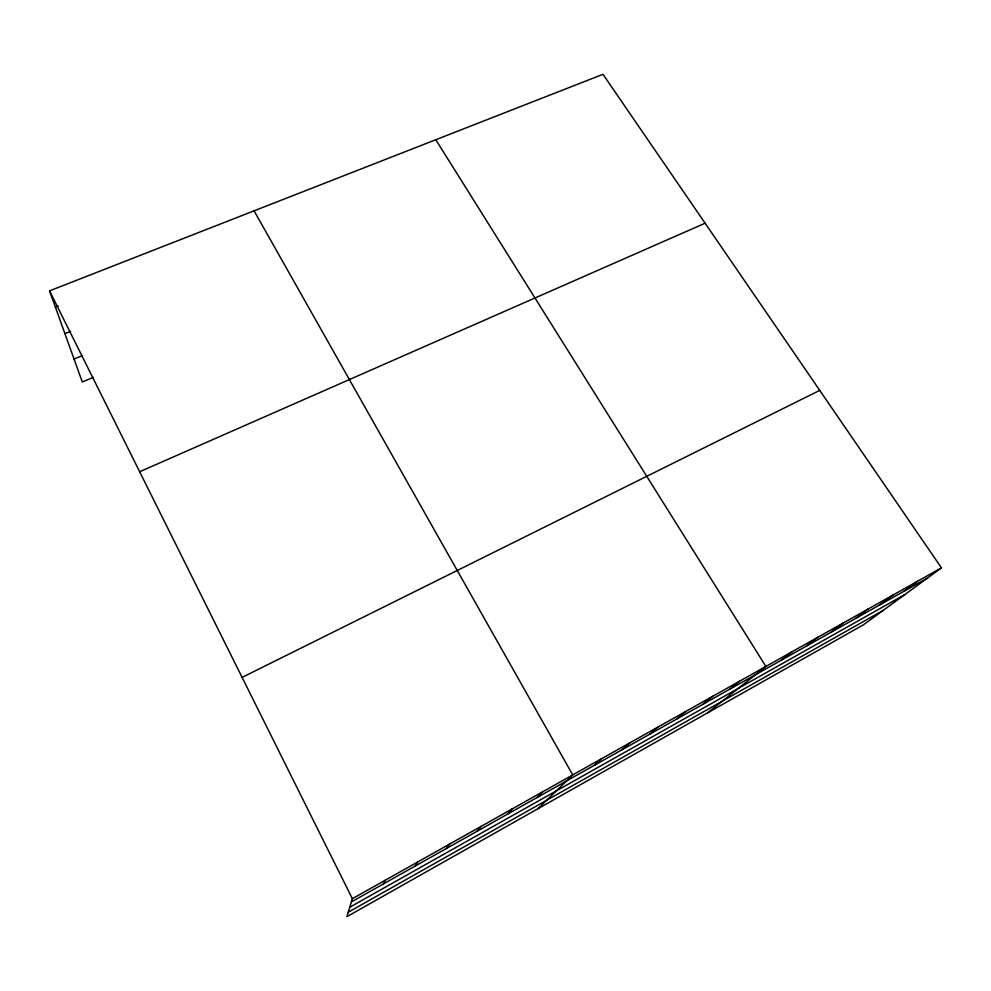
<?xml version="1.0" encoding="UTF-8"?>
<svg xmlns="http://www.w3.org/2000/svg" width="991" height="991" viewBox="0 0 991 991"><rect width="100%" height="100%" fill="white"/><g stroke="black" fill="none" stroke-linecap="round" stroke-linejoin="round"><path stroke-width="1.49" d="M49.55 290.858L352.35 898.688L346.887 916.687L863.533 624.739L941.45 567.855L602.986 74.313L49.55 290.858L82.278 381.969L93.414 377.36M383.48 883.885L385.288 880.194M415.118 866.097L417.731 861.972M446.284 848.569L449.679 844.035M476.993 831.313L481.13 826.37M507.256 814.292L512.124 808.966M537.072 797.532L542.659 791.809M537.791 808.817L572.736 774.925L254.068 210.835M594.588 765.188L601.512 758.759M622.323 749.592L629.88 742.829M649.687 734.22L657.838 727.121M676.667 719.045L685.425 711.637M703.288 704.081L712.616 696.363M729.549 689.315L739.447 681.3M707.438 712.95L765.894 666.447L435.792 139.731M781.032 660.365L791.995 651.781M806.265 646.182L817.748 637.324M831.164 632.184L843.143 623.054M855.753 618.359L868.215 608.982M880.008 604.721L892.953 595.096M903.965 591.255L917.356 581.383M349.761 907.236L904.87 594.563M348.25 912.228L883.142 610.419M352.35 898.688L941.45 567.855M351.359 901.946L927.613 577.964M242.101 677.386L819.743 390.38M139.669 471.753L705.097 223.21M74.04 359.027L82.278 355.67M64.91 333.62L70.621 331.328M55.36 307.037L58.196 305.922"/></g></svg>
